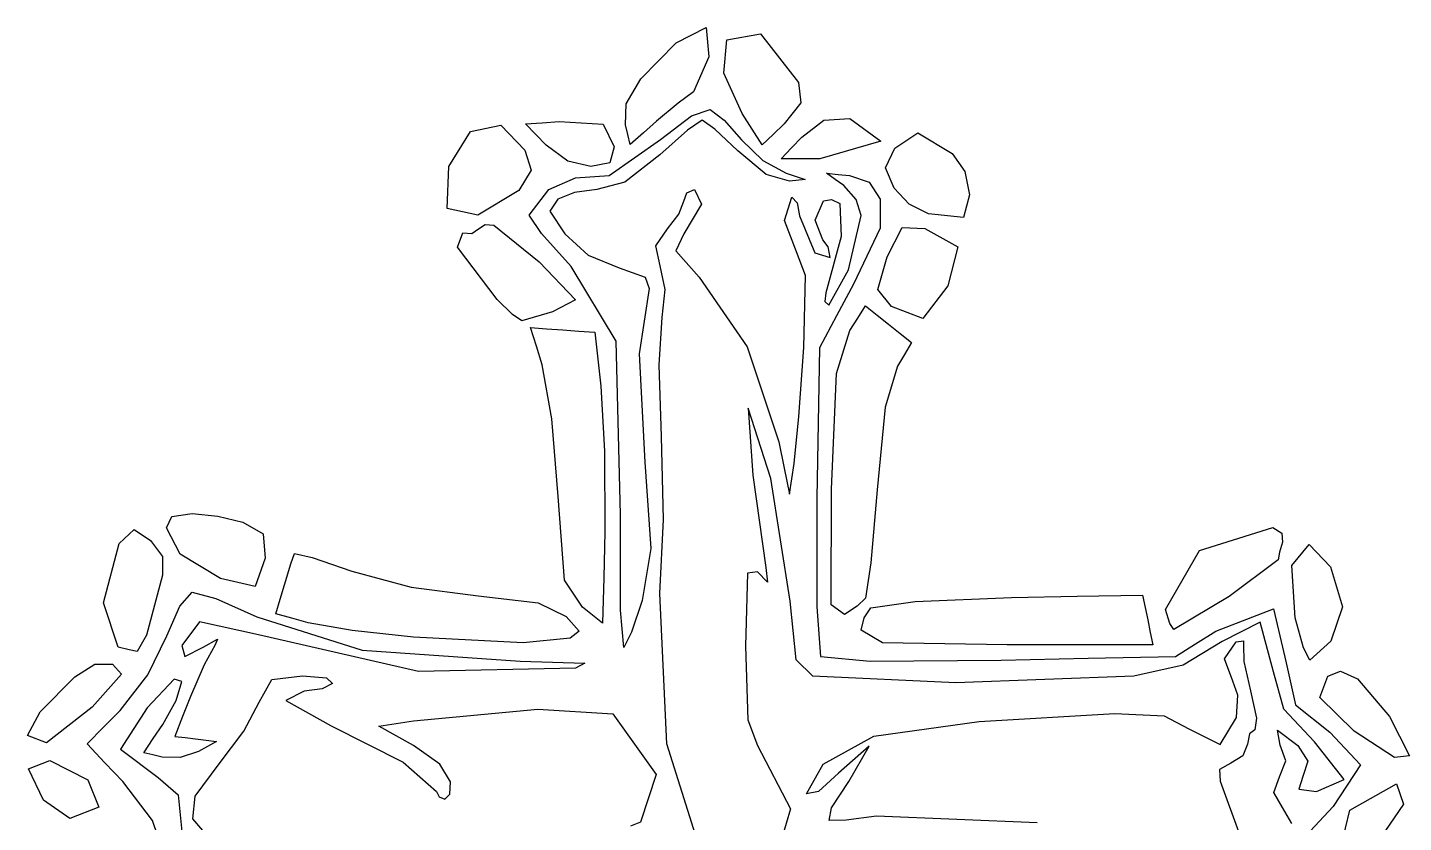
# Model space of a CAD drawing. Extents: x -83 to 82, y -24 to 44.
# Drawn here: x -23.92 to 23.22, y 17.15 to 44.41 of the extents above; entities that cross this region are included whole.
import ezdxf

# ---------------------------------------------------------------- set-up
doc = ezdxf.new("R2010")
doc.units = 0
doc.layers.add('Layer_1', color=7, linetype='CONTINUOUS')

msp = doc.modelspace()

# ---------------------------------------------------------------- linework, layer by layer
at = {"layer": 'Layer_1', "color": 7}
for p, q in [((-1.700136, 43.87795), (-0.672816, 44.40636)), ((-0.672816, 44.40636), (-0.578639, 43.40048)), ((-2.904367, 42.65186), (-1.700136, 43.87795)), ((-0.065011, 42.83926), (0.042893, 43.98784)), ((0.042893, 43.98784), (1.188368, 44.18868)), ((1.188368, 44.18868), (2.491908, 42.51981)), ((-0.578639, 43.40048), (-1.099784, 42.2015)), ((-3.41062, 41.78835), (-2.904367, 42.65186)), ((0.565292, 41.46182), (-0.065011, 42.83926)), ((2.491908, 42.51981), (2.575919, 41.81929)), ((-1.099784, 42.2015), (-1.627451, 41.81356)), ((-3.440145, 41.06522), (-3.41062, 41.78835)), ((-1.627451, 41.81356), (-2.372803, 41.19048)), ((-1.176662, 41.37273), (-0.528816, 41.59718)), ((-0.528816, 41.59718), (-0.056869, 41.22951)), ((2.575919, 41.81929), (2.001905, 41.10189)), ((-8.741581, 40.84249), (-7.705885, 41.05242)), ((-7.705885, 41.05242), (-6.88129, 40.20533)), ((-6.864581, 41.09907), (-6.287208, 41.14047)), ((-6.506792, 40.73526), (-6.864581, 41.09907)), ((-6.287208, 41.14047), (-5.709834, 41.18187)), ((-5.709834, 41.18187), (-4.196371, 41.09137)), ((-4.196371, 41.09137), (-3.821873, 40.31361)), ((-3.356659, 40.73258), (-3.440145, 41.06522)), ((-2.372803, 41.19048), (-2.822988, 40.79521)), ((-2.239133, 40.56577), (-1.176662, 41.37273)), ((-0.807393, 41.23142), (-1.309469, 40.88167)), ((-0.374496, 40.92053), (-0.807393, 41.23142)), ((-0.056869, 41.22951), (0.539471, 40.55209)), ((0.906791, 40.92085), (0.565292, 41.46182)), ((2.001905, 41.10189), (1.625098, 40.74088)), ((2.609658, 40.64921), (3.36254, 41.22332)), ((3.36254, 41.22332), (4.249112, 41.28142)), ((4.249112, 41.28142), (5.310423, 40.50684)), ((-9.485806, 39.63795), (-8.741581, 40.84249)), ((-6.149003, 40.37146), (-6.506792, 40.73526)), ((-3.992475, 39.33416), (-2.239133, 40.56577)), ((-3.273172, 40.39994), (-3.356659, 40.73258)), ((-2.822988, 40.79521), (-3.273172, 40.39994)), ((-1.309469, 40.88167), (-2.261744, 40.04079)), ((0.41146, 40.17308), (-0.374496, 40.92053)), ((0.539471, 40.55209), (1.272973, 39.8457)), ((1.24829, 40.37988), (0.906791, 40.92085)), ((1.625098, 40.74088), (1.24829, 40.37988)), ((2.254809, 40.27881), (2.609658, 40.64921)), ((5.789498, 40.27236), (6.585025, 40.79584)), ((6.585025, 40.79584), (7.753648, 40.08748)), ((-6.88129, 40.20533), (-6.672656, 39.50933)), ((-6.149003, 40.37145), (-6.149003, 40.37146)), ((-6.149003, 40.37146), (-6.149003, 40.37146)), ((-5.41054, 39.82846), (-6.149003, 40.37145)), ((-3.821873, 40.31361), (-3.967598, 39.76498)), ((1.379811, 39.36435), (0.41146, 40.17308)), ((1.899959, 39.90843), (2.254809, 40.27881)), ((5.310423, 40.50684), (3.221806, 39.90843)), ((5.479661, 39.59099), (5.789498, 40.27236)), ((7.753648, 40.08748), (8.197782, 39.46424)), ((-9.549557, 38.19524), (-9.485806, 39.63795)), ((-4.627648, 39.64385), (-5.41054, 39.82846)), ((-3.967598, 39.76498), (-4.627648, 39.64385)), ((-2.261744, 40.04079), (-3.45359, 39.10006)), ((1.272973, 39.8457), (2.074697, 39.40832)), ((2.560882, 39.90843), (1.899959, 39.90843)), ((3.221806, 39.90843), (2.560882, 39.90843)), ((-6.672656, 39.50933), (-7.089512, 38.81875)), ((-6.058656, 38.85005), (-5.149338, 39.24986)), ((-5.149338, 39.24986), (-3.992475, 39.33416)), ((2.18692, 39.13861), (1.379811, 39.36435)), ((2.074697, 39.40832), (2.726089, 39.19031)), ((2.726089, 39.19031), (2.18692, 39.13861)), ((3.751826, 39.19798), (3.45417, 39.41209)), ((3.45417, 39.41209), (3.848609, 39.37089)), ((4.049482, 38.98387), (3.751826, 39.19798)), ((3.848609, 39.37089), (4.243049, 39.32969)), ((4.243049, 39.32969), (4.913813, 39.10388)), ((5.770977, 38.89181), (5.479661, 39.59099)), ((8.197782, 39.46424), (8.348961, 38.67169)), ((-7.089512, 38.81875), (-8.490039, 37.97226)), ((-6.73229, 37.96808), (-6.058656, 38.85005)), ((-5.178242, 38.75307), (-5.752516, 38.51949)), ((-4.421427, 38.85017), (-5.178242, 38.75307)), ((-3.45359, 39.10006), (-4.421427, 38.85017)), ((-1.440623, 38.45337), (-1.331317, 38.73367)), ((-1.331317, 38.73367), (-1.068518, 38.85025)), ((-1.068518, 38.85025), (-0.833455, 38.34738)), ((4.469922, 38.50539), (4.049482, 38.98387)), ((4.913813, 39.10388), (5.287161, 38.51719)), ((6.290385, 38.3461), (5.770977, 38.89181)), ((8.348961, 38.67169), (8.145959, 37.89092)), ((-8.490039, 37.97226), (-9.549557, 38.19524)), ((-5.752516, 38.51949), (-6.022319, 38.10633)), ((-1.602733, 38.01097), (-1.440623, 38.45337)), ((-0.833455, 38.34738), (-1.438094, 37.32641)), ((2.009208, 37.79234), (2.263545, 38.58566)), ((2.263545, 38.58566), (2.450407, 38.39997)), ((2.450407, 38.39997), (2.528128, 37.95352)), ((3.065628, 37.79727), (3.344923, 38.46762)), ((3.344923, 38.46762), (3.629514, 38.51172)), ((3.629514, 38.51172), (3.909827, 38.36811)), ((3.909827, 38.36811), (3.958126, 37.23936)), ((4.644795, 37.95632), (4.469922, 38.50539)), ((5.287161, 38.51719), (5.287334, 37.52668)), ((6.941904, 38.02152), (6.290385, 38.3461)), ((-6.311499, 37.34281), (-6.73229, 37.96808)), ((-6.022319, 38.10633), (-5.518334, 37.32759)), ((-1.992486, 37.50463), (-1.602733, 38.01097)), ((2.42126, 36.71248), (2.009208, 37.79234)), ((2.528128, 37.95352), (3.047484, 36.67929)), ((3.321878, 37.13045), (3.065628, 37.79727)), ((4.206918, 36.09281), (4.644795, 37.95632)), ((8.145959, 37.89092), (6.941904, 38.02152)), ((-9.19316, 36.87018), (-9.008011, 37.36856)), ((-9.008011, 37.36856), (-8.697407, 37.34786)), ((-8.697407, 37.34786), (-8.470372, 37.49756)), ((-8.470372, 37.49756), (-8.248342, 37.6492)), ((-8.248342, 37.6492), (-7.949778, 37.6331)), ((-7.949778, 37.6331), (-6.39602, 36.37531)), ((-5.299812, 36.20559), (-6.311499, 37.34281)), ((-5.518334, 37.32759), (-4.715997, 36.60396)), ((-2.391926, 36.92214), (-1.992486, 37.50463)), ((-1.438094, 37.32641), (-1.713771, 36.75144)), ((5.287334, 37.52668), (4.377526, 35.60677)), ((5.534302, 36.54231), (6.044086, 37.55285)), ((6.044086, 37.55285), (6.823124, 37.50955)), ((6.823124, 37.50955), (7.956536, 36.8804)), ((-7.832837, 35.07979), (-9.19316, 36.87018)), ((-2.244914, 36.22987), (-2.391926, 36.92214)), ((3.506153, 36.88354), (3.321878, 37.13045)), ((3.958126, 37.23936), (3.430622, 35.31243)), ((3.577658, 36.51953), (3.506153, 36.88354)), ((7.956536, 36.8804), (7.611434, 35.543)), ((-6.39602, 36.37531), (-5.14479, 35.07366)), ((-4.715997, 36.60396), (-3.65459, 36.16797)), ((-1.713771, 36.75144), (-0.911464, 35.84013)), ((2.73698, 35.89797), (2.42126, 36.71248)), ((3.047484, 36.67929), (3.577658, 36.51953)), ((5.210095, 35.42806), (5.534302, 36.54231)), ((-3.750897, 33.65411), (-5.299812, 36.20559)), ((-3.65459, 36.16797), (-2.75564, 35.84451)), ((-2.75564, 35.84451), (-2.628914, 35.4536)), ((-2.079726, 35.42703), (-2.244914, 36.22987)), ((-0.911464, 35.84013), (0.736871, 33.45523)), ((2.674993, 33.43894), (2.73698, 35.89797)), ((3.533283, 34.88149), (4.206918, 36.09281)), ((-2.628914, 35.4536), (-2.9639, 33.21277)), ((-2.179133, 34.46663), (-2.079726, 35.42703)), ((4.377526, 35.60677), (3.795093, 34.51657)), ((5.68254, 34.84482), (5.210095, 35.42806)), ((7.611434, 35.543), (6.75351, 34.42544)), ((-7.307797, 34.56584), (-7.832837, 35.07979)), ((-5.14479, 35.07366), (-5.9346, 34.66148)), ((3.430622, 35.31243), (3.39257, 35.00808)), ((3.39257, 35.00808), (3.533283, 34.88149)), ((-6.986853, 34.35211), (-7.307797, 34.56584)), ((-5.9346, 34.66148), (-6.986853, 34.35211)), ((-2.283267, 32.84001), (-2.179133, 34.46663)), ((3.795093, 34.51657), (3.212661, 33.42637)), ((4.255475, 34.01519), (4.523836, 34.4388)), ((4.523836, 34.4388), (4.792196, 34.86242)), ((4.792196, 34.86242), (5.185294, 34.54753)), ((5.185294, 34.54753), (5.578392, 34.23265)), ((6.75351, 34.42544), (5.68254, 34.84482)), ((-6.488418, 33.48049), (-6.689022, 34.11596)), ((-6.689022, 34.11596), (-6.137599, 34.07586)), ((-6.137599, 34.07586), (-5.586176, 34.03576)), ((-5.586176, 34.03576), (-5.034753, 33.99566)), ((-5.034753, 33.99566), (-4.483331, 33.95546)), ((-4.483331, 33.95546), (-4.38069, 33.02941)), ((3.793448, 32.53811), (4.255475, 34.01519)), ((5.578392, 34.23265), (5.971489, 33.91777)), ((-6.287814, 32.84503), (-6.488418, 33.48049)), ((-3.604473, 27.69632), (-3.750897, 33.65411)), ((5.971489, 33.91777), (6.364585, 33.60289)), ((6.364585, 33.60289), (6.126488, 33.19642)), ((-4.38069, 33.02941), (-4.278049, 32.10337)), ((-2.9639, 33.21277), (-2.767945, 29.50071)), ((0.736871, 33.45523), (1.815903, 30.20234)), ((2.508756, 31.06364), (2.674993, 33.43894)), ((3.212661, 33.42637), (3.169188, 30.84668)), ((6.126488, 33.19642), (5.888391, 32.78995)), ((-5.96263, 30.99266), (-6.287814, 32.84503)), ((-2.204083, 30.38357), (-2.283267, 32.84001)), ((3.625986, 28.57717), (3.793448, 32.53811)), ((5.888391, 32.78995), (5.4684, 31.38601)), ((-4.278049, 32.10337), (-4.154511, 29.87489)), ((1.541169, 28.94041), (0.764649, 31.35391)), ((0.764649, 31.35391), (0.926607, 29.057)), ((5.4684, 31.38601), (5.18479, 28.54799)), ((-5.744206, 28.32379), (-5.96263, 30.99266)), ((2.345788, 29.45754), (2.508756, 31.06364)), ((3.169188, 30.84668), (3.125715, 28.26699)), ((-2.127084, 27.53758), (-2.204083, 30.38357)), ((1.815903, 30.20234), (2.000525, 29.30077)), ((-4.154511, 29.87489), (-4.145761, 27.11784)), ((-2.767945, 29.50071), (-2.564234, 26.53849)), ((2.000525, 29.30077), (2.185148, 28.39921)), ((2.265468, 28.92838), (2.345788, 29.45754)), ((0.926607, 29.057), (1.369187, 25.88545)), ((2.203162, 24.74002), (1.541169, 28.94041)), ((2.185148, 28.39921), (2.265468, 28.92838)), ((-5.524333, 25.45521), (-5.744206, 28.32379)), ((3.614264, 24.61039), (3.625986, 28.57717)), ((5.18479, 28.54799), (4.973944, 26.04494)), ((3.125715, 28.26699), (3.125317, 24.54547)), ((-19.167706, 27.24946), (-18.981431, 27.63505)), ((-18.981431, 27.63505), (-18.281146, 27.73762)), ((-18.281146, 27.73762), (-17.406101, 27.65082)), ((-17.406101, 27.65082), (-16.54722, 27.44219)), ((-16.54722, 27.44219), (-15.84958, 27.04261)), ((-3.607311, 24.43262), (-3.604473, 27.69632)), ((-2.253235, 24.99502), (-2.127084, 27.53758)), ((-20.780442, 26.71388), (-20.268189, 27.19155)), ((-20.268189, 27.19155), (-19.70712, 26.82091)), ((-18.689113, 26.34957), (-19.167706, 27.24946)), ((-15.84958, 27.04261), (-15.78014, 26.20587)), ((-4.145761, 27.11784), (-4.182257, 25.55111)), ((16.231007, 26.47254), (18.748821, 27.2603)), ((18.748821, 27.2603), (19.055078, 27.06688)), ((19.055078, 27.06688), (19.079548, 26.75519)), ((-21.315333, 24.68196), (-20.780442, 26.71388)), ((-19.70712, 26.82091), (-19.303148, 26.26994)), ((-2.564234, 26.53849), (-2.86755, 24.75314)), ((15.067416, 24.44938), (16.231007, 26.47254)), ((18.975549, 26.42149), (18.932289, 26.15806)), ((19.079548, 26.75519), (18.975549, 26.42149)), ((19.394869, 25.96249), (19.993836, 26.67934)), ((19.993836, 26.67934), (20.726874, 25.91351)), ((-19.303148, 26.26994), (-19.299648, 25.63259)), ((-17.307752, 25.51134), (-18.689113, 26.34957)), ((-15.78014, 26.20587), (-16.124992, 25.24157)), ((-15.123579, 25.29351), (-14.902448, 26.01746)), ((-14.902448, 26.01746), (-14.775827, 26.36932)), ((-14.775827, 26.36932), (-14.174327, 26.22883)), ((-14.174327, 26.22883), (-12.811475, 25.76903)), ((4.973944, 26.04494), (4.786354, 24.84222)), ((18.932289, 26.15806), (17.247455, 24.89263)), ((19.509339, 24.16024), (19.394869, 25.96249)), ((-19.299648, 25.63259), (-19.84914, 23.56914)), ((-16.124992, 25.24157), (-17.307752, 25.51134)), ((-12.811475, 25.76903), (-10.776822, 25.21466)), ((-4.182257, 25.55111), (-4.218753, 23.98439)), ((0.740062, 25.69968), (0.67605, 23.19028)), ((1.090946, 25.73758), (0.740062, 25.69968)), ((1.429735, 25.38614), (1.090946, 25.73758)), ((1.369187, 25.88545), (1.429735, 25.38614)), ((20.726874, 25.91351), (21.137154, 24.54523)), ((-18.701845, 24.56901), (-18.284133, 25.04092)), ((-18.284133, 25.04092), (-17.469656, 24.82787)), ((-15.267794, 24.79904), (-15.123579, 25.29351)), ((-10.776822, 25.21466), (-8.488639, 24.92007)), ((-4.910279, 24.52888), (-5.524333, 25.45521)), ((-2.023557, 19.84692), (-2.253235, 24.99502)), ((-20.821352, 23.15756), (-21.315333, 24.68196)), ((-19.154027, 23.54831), (-18.701845, 24.56901)), ((-17.469656, 24.82787), (-16.063551, 24.20175)), ((-15.412009, 24.30458), (-15.267794, 24.79904)), ((-8.488639, 24.92007), (-6.432398, 24.68015)), ((-6.432398, 24.68015), (-5.462681, 24.20542)), ((-4.564518, 24.25668), (-4.910279, 24.52888)), ((-2.86755, 24.75314), (-3.229997, 23.66783)), ((2.415876, 22.72135), (2.203162, 24.74002)), ((3.125317, 24.54547), (3.246468, 22.84304)), ((4.074273, 24.27593), (3.614264, 24.61039)), ((4.506629, 24.56172), (4.074273, 24.27593)), ((4.786354, 24.84222), (4.506629, 24.56172)), ((4.975523, 24.50585), (6.495934, 24.72405)), ((6.495934, 24.72405), (9.794964, 24.86096)), ((9.794964, 24.86096), (12.039318, 24.90226)), ((12.039318, 24.90226), (14.283673, 24.94346)), ((14.283673, 24.94346), (14.370783, 24.51752)), ((14.370783, 24.51752), (14.457893, 24.09158)), ((17.247455, 24.89263), (15.350174, 23.7689)), ((21.137154, 24.54523), (20.732177, 23.36964)), ((-16.063551, 24.20175), (-12.453531, 23.0515)), ((-14.862652, 24.15084), (-15.412009, 24.30458)), ((-14.313295, 23.9971), (-14.862652, 24.15084)), ((-5.462681, 24.20542), (-5.02043, 23.70841)), ((-4.218753, 23.98439), (-4.564518, 24.25668)), ((-3.494621, 23.14577), (-3.607311, 24.43262)), ((4.644794, 23.7365), (4.741946, 24.16741)), ((4.741946, 24.16741), (4.975523, 24.50585)), ((14.457893, 24.09158), (14.545003, 23.66564)), ((15.220926, 23.96879), (15.067416, 24.44938)), ((16.791618, 23.70281), (18.764607, 24.47252)), ((18.764607, 24.47252), (19.20529, 22.62284)), ((19.795368, 23.13642), (19.509339, 24.16024)), ((-18.026417, 24.02785), (-18.63854, 23.2208)), ((-16.01209, 23.58339), (-18.026417, 24.02785)), ((-10.523505, 22.32273), (-16.01209, 23.58339)), ((-12.798976, 23.72582), (-14.313295, 23.9971)), ((-10.70104, 23.50538), (-12.798976, 23.72582)), ((-5.02043, 23.70841), (-5.33039, 23.46473)), ((-3.229997, 23.66783), (-3.494621, 23.14577)), ((4.644794, 23.73648), (4.644794, 23.7365)), ((4.644794, 23.73647), (4.644794, 23.73648)), ((5.375856, 23.31241), (4.644794, 23.73647)), ((14.545003, 23.66564), (14.632113, 23.23971)), ((15.350174, 23.7689), (15.220926, 23.96879)), ((16.100574, 23.27287), (16.791618, 23.70281)), ((18.311611, 24.01378), (17.014716, 23.35492)), ((18.764824, 22.31377), (18.311611, 24.01378)), ((-20.821332, 23.15757), (-20.821352, 23.15756)), ((-20.82133, 23.15757), (-20.821332, 23.15757)), ((-20.439026, 23.06307), (-20.82133, 23.15757)), ((-19.84914, 23.56914), (-20.170069, 23.00587)), ((-19.801762, 22.20725), (-19.154027, 23.54831)), ((-18.63854, 23.2208), (-18.53907, 22.83357)), ((-18.53907, 22.83357), (-17.910939, 23.1632)), ((-17.910939, 23.1632), (-17.419287, 23.43252)), ((-17.492117, 23.2348), (-17.869029, 22.55429)), ((-17.419287, 23.43252), (-17.492117, 23.2348)), ((-10.70104, 23.50535), (-10.70104, 23.50538)), ((-10.70104, 23.50533), (-10.70104, 23.50535)), ((-6.938408, 23.30761), (-10.70104, 23.50533)), ((-5.33039, 23.46473), (-6.938408, 23.30761)), ((0.67605, 23.19028), (0.75858, 20.67062)), ((9.63846, 23.23971), (5.375856, 23.31241)), ((12.135294, 23.23971), (9.63846, 23.23971)), ((14.632113, 23.23971), (12.135294, 23.23971)), ((15.40953, 22.84292), (16.100574, 23.27287)), ((17.014716, 23.35492), (15.675825, 22.53901)), ((17.09406, 22.75692), (17.49083, 23.34091)), ((17.49083, 23.34091), (17.736739, 23.37881)), ((17.736739, 23.37881), (17.743439, 23.24284)), ((17.743439, 23.24284), (17.747739, 22.67193)), ((20.009783, 22.71059), (19.795368, 23.13642)), ((20.732177, 23.36964), (20.009783, 22.71059)), ((-20.170069, 23.00587), (-20.439026, 23.06307)), ((-12.453531, 23.0515), (-7.043874, 22.67775)), ((-7.043874, 22.67775), (-4.828861, 22.60815)), ((2.980121, 22.16033), (2.415876, 22.72135)), ((3.246468, 22.84304), (4.952675, 22.68152)), ((4.952675, 22.68152), (9.431849, 22.71072)), ((9.431849, 22.71072), (12.420689, 22.77682)), ((12.420689, 22.77682), (15.40953, 22.84292)), ((17.377948, 21.98972), (17.09406, 22.75692)), ((17.747739, 22.67193), (17.98001, 21.65837)), ((-22.299071, 22.14146), (-21.622787, 22.57381)), ((-20.702152, 22.22959), (-21.708011, 21.09563)), ((-21.622787, 22.57381), (-21.012863, 22.57581)), ((-21.012863, 22.57581), (-20.702152, 22.22959)), ((-20.754458, 20.99183), (-19.801762, 22.20725)), ((-17.869029, 22.55429), (-18.34162, 21.47)), ((-15.556289, 22.04808), (-14.501369, 22.18128)), ((-14.501369, 22.18128), (-13.681709, 22.10948)), ((-5.14479, 22.4328), (-10.523505, 22.32273)), ((-4.828861, 22.60815), (-5.14479, 22.4328)), ((7.887269, 21.93227), (2.980121, 22.16033)), ((13.986232, 22.16633), (7.887269, 21.93227)), ((15.675825, 22.53901), (13.986232, 22.16633)), ((19.118278, 21.03336), (18.764824, 22.31377)), ((19.20529, 22.62284), (19.517434, 21.17993)), ((20.35809, 21.42854), (20.634379, 22.16698)), ((20.634379, 22.16698), (21.065152, 22.33159)), ((21.065152, 22.33159), (21.642662, 22.06948)), ((-23.494177, 20.93949), (-22.299071, 22.14146)), ((-18.903843, 22.065), (-19.821334, 21.08343)), ((-18.638546, 21.9803), (-18.903843, 22.065)), ((-18.829989, 21.332), (-18.638546, 21.9803)), ((-15.985351, 21.27754), (-15.556289, 22.04808)), ((-13.829713, 21.72981), (-14.442875, 21.65211)), ((-13.47917, 21.91667), (-13.829713, 21.72981)), ((-13.681709, 22.10948), (-13.47917, 21.91667)), ((17.547509, 21.51717), (17.377948, 21.98972)), ((21.642662, 22.06948), (22.742765, 20.78544)), ((-19.290267, 20.50143), (-18.829989, 21.332)), ((-18.34162, 21.47), (-18.611981, 20.78409)), ((-16.51104, 20.28136), (-15.985351, 21.27754)), ((-14.442875, 21.65211), (-15.078267, 21.32434)), ((-15.078267, 21.32434), (-13.51805, 20.46634)), ((17.498249, 20.74618), (17.547509, 21.51717)), ((17.98001, 21.65837), (18.185693, 20.71884)), ((21.527242, 20.28138), (20.35809, 21.42854)), ((-23.924322, 20.13091), (-23.494177, 20.93949)), ((-21.708011, 21.09563), (-23.277221, 19.88319)), ((-21.31631, 20.41934), (-20.754458, 20.99183)), ((-19.821334, 21.08343), (-20.73795, 19.65594)), ((-18.611981, 20.78409), (-18.882343, 20.09817)), ((-10.701045, 20.63084), (-6.441828, 21.03733)), ((-6.441828, 21.03733), (-3.865762, 20.87664)), ((-3.865762, 20.87664), (-2.386341, 18.79503)), ((8.680377, 20.60726), (13.33194, 20.88339)), ((13.33194, 20.88339), (15.021942, 20.80189)), ((15.021942, 20.80189), (15.862534, 20.35496)), ((16.937554, 19.82327), (17.498249, 20.74618)), ((20.168033, 19.91312), (19.118278, 21.03336)), ((19.517434, 21.17993), (20.699479, 20.24064)), ((22.742765, 20.78544), (23.43021, 19.4337)), ((-21.878162, 19.84686), (-21.31631, 20.41934)), ((-19.616128, 20.02125), (-19.290267, 20.50143)), ((-17.356096, 19.15539), (-16.51104, 20.28136)), ((-13.51805, 20.46634), (-11.0533, 19.21384)), ((-11.89167, 20.45364), (-11.296358, 20.54224)), ((-11.296358, 20.12289), (-11.89167, 20.45364)), ((-11.296358, 20.54224), (-10.701045, 20.63084)), ((0.75858, 20.67062), (1.090372, 19.78555)), ((5.078276, 20.11194), (8.680377, 20.60726)), ((15.862534, 20.35496), (16.937554, 19.82327)), ((18.124293, 20.32959), (17.947502, 20.18321)), ((18.185693, 20.71884), (18.124293, 20.32959)), ((18.993691, 19.80021), (18.902031, 20.31342)), ((18.902031, 20.31342), (19.607145, 19.78541)), ((22.910171, 19.3726), (21.527242, 20.28138)), ((21.527242, 20.28138), (21.527242, 20.28136)), ((21.527242, 20.28136), (21.527242, 20.28138)), ((-23.277221, 19.88319), (-23.924322, 20.13091)), ((-21.270267, 19.19697), (-21.878162, 19.84686)), ((-19.941989, 19.54107), (-19.616128, 20.02125)), ((-18.882343, 20.09817), (-18.523737, 20.05587)), ((-18.523737, 20.05587), (-18.165132, 20.01357)), ((-18.165132, 20.01357), (-17.806526, 19.97127)), ((-17.806526, 19.97127), (-17.447921, 19.92897)), ((-17.447921, 19.92897), (-17.757898, 19.75329)), ((-10.701045, 19.79214), (-11.296358, 20.12289)), ((-0.300351, 14.40944), (-2.023557, 19.84692)), ((3.342898, 19.14562), (5.078276, 20.11194)), ((17.873972, 19.83129), (17.713461, 19.43294)), ((17.947502, 20.18321), (17.873972, 19.83129)), ((21.18811, 18.62501), (20.168033, 19.91312)), ((20.699479, 20.24064), (21.752617, 19.12007)), ((-20.73795, 19.65594), (-19.452105, 18.68823)), ((-19.62845, 19.46237), (-19.941989, 19.54107)), ((-19.314911, 19.38367), (-19.62845, 19.46237)), ((-18.689925, 19.37567), (-19.314911, 19.38367)), ((-18.067876, 19.5776), (-18.689925, 19.37567)), ((-17.757898, 19.75329), (-18.067876, 19.5776)), ((-9.795787, 19.14874), (-10.701045, 19.79214)), ((1.090372, 19.78555), (2.215094, 17.61972)), ((4.914759, 19.76759), (3.858018, 18.8418)), ((4.218253, 18.55286), (4.914759, 19.76759)), ((17.713461, 19.43294), (17.310442, 19.18561)), ((19.189871, 19.26601), (18.993691, 19.80021)), ((19.607145, 19.78541), (19.944846, 19.24707)), ((23.43021, 19.4337), (22.910171, 19.3726)), ((-23.890714, 18.98614), (-23.15566, 19.27128)), ((-23.375989, 17.91318), (-23.890714, 18.98614)), ((-23.15566, 19.27128), (-21.859895, 18.6111)), ((-20.662372, 18.54709), (-21.270267, 19.19697)), ((-18.179114, 18.04838), (-17.356096, 19.15539)), ((-11.0533, 19.21384), (-9.907295, 18.20877)), ((-9.425872, 18.5393), (-9.795787, 19.14874)), ((2.77053, 18.12917), (3.342898, 19.14562)), ((17.310442, 19.18561), (16.913943, 18.96566)), ((16.913943, 18.96566), (16.946113, 18.55944)), ((18.977871, 18.71653), (19.189871, 19.26601)), ((19.944846, 19.24707), (19.778203, 18.72707)), ((21.752617, 19.12007), (20.809874, 17.70031)), ((-21.859895, 18.6111), (-21.475222, 17.66819)), ((-19.63638, 17.21953), (-20.662372, 18.54709)), ((-19.452105, 18.68823), (-18.764272, 18.09031)), ((-9.449288, 18.12167), (-9.425872, 18.5393)), ((-2.386341, 18.79503), (-2.924144, 17.15429)), ((3.858018, 18.8418), (3.176668, 18.20727)), ((3.625936, 17.6451), (4.218253, 18.55286)), ((16.946113, 18.55944), (17.566988, 16.83985)), ((18.775741, 18.17264), (18.977871, 18.71653)), ((19.778203, 18.72707), (19.6337, 18.29523)), ((20.237353, 18.21273), (21.18811, 18.62501)), ((21.383776, 17.56541), (22.979252, 18.47753)), ((22.979252, 18.47753), (23.218921, 17.77559)), ((-18.764272, 18.09031), (-18.636916, 16.83615)), ((-18.261674, 17.27201), (-18.179114, 18.04838)), ((-9.907295, 18.20877), (-9.824168, 18.02456)), ((-9.824168, 18.02456), (-9.62431, 17.94796)), ((-9.62431, 17.94796), (-9.449288, 18.12167)), ((3.176668, 18.20727), (2.77053, 18.12917)), ((19.0804, 17.66607), (18.775741, 18.17264)), ((19.6337, 18.29523), (20.237353, 18.21273)), ((-22.469213, 17.28171), (-23.375989, 17.91318)), ((-21.475222, 17.66819), (-22.469213, 17.28171)), ((2.215094, 17.61972), (1.493486, 15.15298)), ((3.539002, 17.21441), (3.625936, 17.6451)), ((19.396035, 17.10776), (19.0804, 17.66607)), ((20.809874, 17.70031), (19.869187, 16.67306)), ((21.087198, 16.33163), (21.383776, 17.56541)), ((23.218921, 17.77559), (22.436504, 16.61949)), ((-19.157358, 15.8119), (-19.63638, 17.21953)), ((-17.428438, 16.30404), (-18.261674, 17.27201)), ((-2.924144, 17.15429), (-3.26445, 17.02164)), ((4.128688, 17.22241), (3.539002, 17.21441)), ((5.163136, 17.36913), (4.128688, 17.22241)), ((10.669062, 17.13446), (5.163136, 17.36913))]:
    msp.add_line(p, q, dxfattribs=at)

doc.saveas('drawing.dxf')
